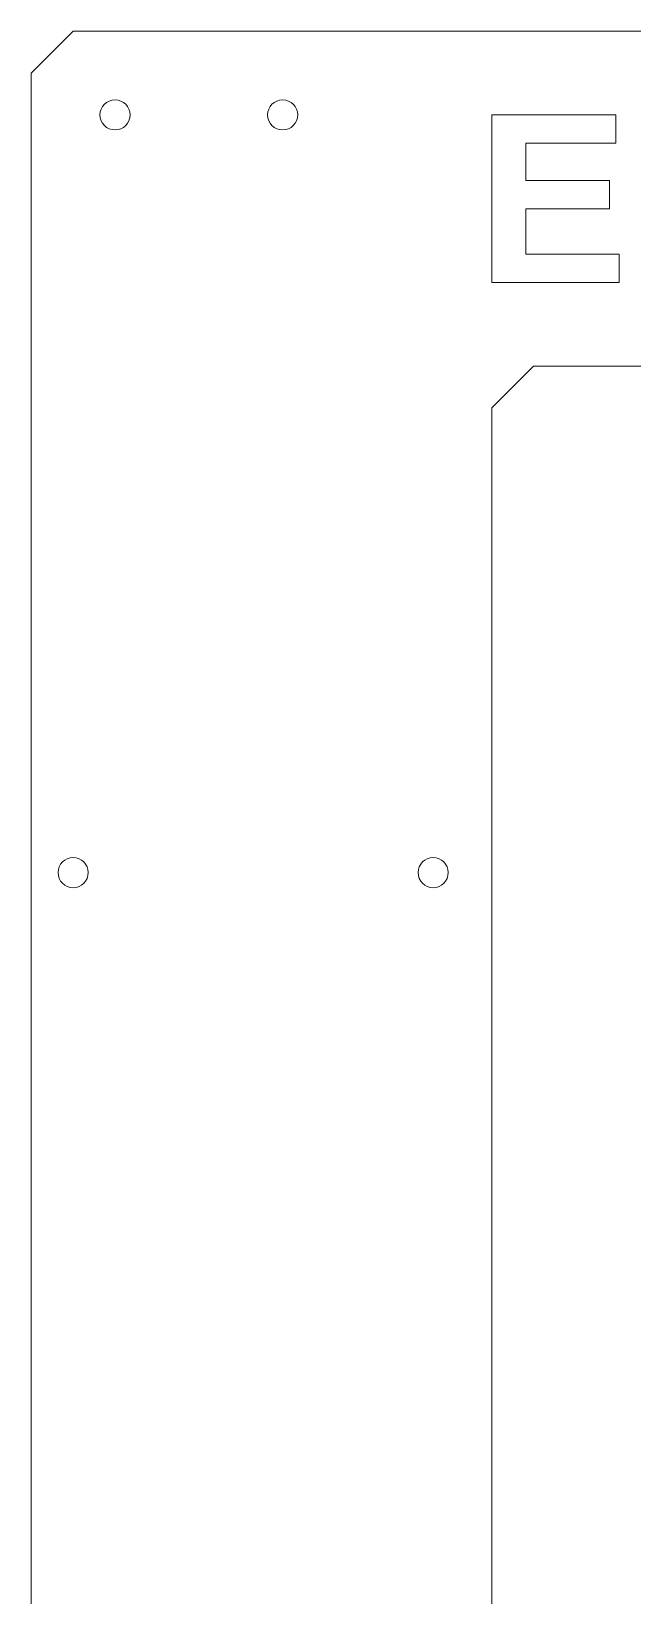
# Model space of a CAD drawing. Header units: millimetres. Extents: x -185 to 185, y -185 to 185.
# Drawn here: x -185 to -113.2, y -1.9 to 185 of the extents above; entities that cross this region are included whole.
import ezdxf

# ---------------------------------------------------------------- set-up
doc = ezdxf.new("R2010")
doc.units = ezdxf.units.MM
doc.header["$MEASUREMENT"] = 0
doc.layers.add('Layer 1', color=7, linetype='Continuous')

msp = doc.modelspace()

# ---------------------------------------------------------------- linework, layer by layer
at = {"layer": 'Layer 1', "color": 250, "lineweight": 20}
for points, knots in [([(180.0001, 185.0001), (180.0001, 185.0001), (185.0001, 180.0001), (185.0001, 180.0001), (185.0001, 180.0001), (185.0001, 180.0001), (185.0001, -180.0003), (185.0001, -180.0003), (185.0001, -180.0003), (185.0001, -180.0003), (180.0001, -185), (180.0001, -185), (180.0001, -185), (180.0001, -185), (160.0001, -185), (160.0001, -185), (160.0001, -185), (160.0001, -185), (158.0002, -182.9999), (158.0002, -182.9999), (158.0002, -182.9999), (158.0002, -182.9999), (-157.9998, -182.9999), (-157.9998, -182.9999), (-157.9998, -182.9999), (-157.9998, -182.9999), (-160.0002, -185), (-160.0002, -185), (-160.0002, -185), (-160.0002, -185), (-180.0002, -185), (-180.0002, -185), (-180.0002, -185), (-180.0002, -185), (-185, -180.1916), (-185, -180.1916), (-185, -180.1916), (-185, -180.1916), (-185, 180.0001), (-185, 180.0001), (-185, 180.0001), (-185, 180.0001), (-180.0002, 185.0001), (-180.0002, 185.0001), (-180.0002, 185.0001), (-180.0002, 185.0001), (180.0001, 185.0001), (180.0001, 185.0001)], [0, 0, 0, 0, 0.07692308, 0.07692308, 0.07692308, 0.07692308, 0.15384615, 0.15384615, 0.15384615, 0.15384615, 0.23076923, 0.23076923, 0.23076923, 0.23076923, 0.30769231, 0.30769231, 0.30769231, 0.30769231, 0.38461538, 0.38461538, 0.38461538, 0.38461538, 0.46153846, 0.46153846, 0.46153846, 0.46153846, 0.53846154, 0.53846154, 0.53846154, 0.53846154, 0.61538462, 0.61538462, 0.61538462, 0.61538462, 0.69230769, 0.69230769, 0.69230769, 0.69230769, 0.76923077, 0.76923077, 0.76923077, 0.76923077, 0.84615385, 0.84615385, 0.84615385, 0.84615385, 1, 1, 1, 1]), ([(-174.9955, 176.8137), (-174.0015, 176.8137), (-173.1955, 176.0079), (-173.1955, 175.0137), (-173.1955, 175.0137), (-173.1955, 174.0196), (-174.0015, 173.2138), (-174.9955, 173.2138), (-174.9955, 173.2138), (-175.9896, 173.2138), (-176.7956, 174.0196), (-176.7956, 175.0137), (-176.7956, 175.0137), (-176.7956, 176.0079), (-175.9896, 176.8137), (-174.9955, 176.8137)], [0, 0, 0, 0, 0.2, 0.2, 0.2, 0.2, 0.4, 0.4, 0.4, 0.4, 0.6, 0.6, 0.6, 0.6, 1, 1, 1, 1]), ([(-154.9771, 176.8137), (-153.9829, 176.8137), (-153.1772, 176.0079), (-153.1772, 175.0137), (-153.1772, 175.0137), (-153.1772, 174.0196), (-153.9829, 173.2138), (-154.9771, 173.2138), (-154.9771, 173.2138), (-155.9713, 173.2138), (-156.7772, 174.0196), (-156.7772, 175.0137), (-156.7772, 175.0137), (-156.7772, 176.0079), (-155.9713, 176.8137), (-154.9771, 176.8137)], [0, 0, 0, 0, 0.2, 0.2, 0.2, 0.2, 0.4, 0.4, 0.4, 0.4, 0.6, 0.6, 0.6, 0.6, 1, 1, 1, 1]), ([(-129.9999, 155.0002), (-129.9999, 155.0002), (-129.9999, 175.0004), (-129.9999, 175.0004), (-129.9999, 175.0004), (-129.9999, 175.0004), (-115.1952, 175.0004), (-115.1952, 175.0004), (-115.1952, 175.0004), (-115.1952, 175.0004), (-115.1952, 171.6203), (-115.1952, 171.6203), (-115.1952, 171.6203), (-115.1952, 171.6203), (-125.9495, 171.6203), (-125.9495, 171.6203), (-125.9495, 171.6203), (-125.9495, 171.6203), (-125.9495, 167.1789), (-125.9495, 167.1789), (-125.9495, 167.1789), (-125.9495, 167.1789), (-115.9494, 167.1789), (-115.9494, 167.1789), (-115.9494, 167.1789), (-115.9494, 167.1789), (-115.9494, 163.799), (-115.9494, 163.799), (-115.9494, 163.799), (-115.9494, 163.799), (-125.9495, 163.799), (-125.9495, 163.799), (-125.9495, 163.799), (-125.9495, 163.799), (-125.9495, 158.38), (-125.9495, 158.38), (-125.9495, 158.38), (-125.9495, 158.38), (-114.8043, 158.38), (-114.8043, 158.38), (-114.8043, 158.38), (-114.8043, 158.38), (-114.8043, 155.0002), (-114.8043, 155.0002), (-114.8043, 155.0002), (-114.8043, 155.0002), (-129.9999, 155.0002), (-129.9999, 155.0002)], [0, 0, 0, 0, 0.07692308, 0.07692308, 0.07692308, 0.07692308, 0.15384615, 0.15384615, 0.15384615, 0.15384615, 0.23076923, 0.23076923, 0.23076923, 0.23076923, 0.30769231, 0.30769231, 0.30769231, 0.30769231, 0.38461538, 0.38461538, 0.38461538, 0.38461538, 0.46153846, 0.46153846, 0.46153846, 0.46153846, 0.53846154, 0.53846154, 0.53846154, 0.53846154, 0.61538462, 0.61538462, 0.61538462, 0.61538462, 0.69230769, 0.69230769, 0.69230769, 0.69230769, 0.76923077, 0.76923077, 0.76923077, 0.76923077, 0.84615385, 0.84615385, 0.84615385, 0.84615385, 1, 1, 1, 1]), ([(-125, 145), (-125, 145), (125, 145), (125, 145), (125, 145), (125, 145), (129.9998, 140.0001), (129.9998, 140.0001), (129.9998, 140.0001), (129.9998, 140.0001), (129.9998, -140), (129.9998, -140), (129.9998, -140), (129.9998, -140), (125, -144.9999), (125, -144.9999), (125, -144.9999), (125, -144.9999), (104.9999, -144.9999), (104.9999, -144.9999), (104.9999, -144.9999), (104.9999, -144.9999), (95.0001, -144.9999), (95.0001, -144.9999), (95.0001, -144.9999), (95.0001, -144.9999), (90.0001, -149.9999), (90.0001, -149.9999), (90.0001, -149.9999), (90.0001, -149.9999), (90.0001, -151), (90.0001, -151), (90.0001, -151), (90.0001, -151), (90.0001, -165.0657), (90.0001, -165.0657), (90.0001, -165.0657), (89.9775, -168.0028), (88.0708, -170.0088), (84.9999, -170.0088), (84.9999, -170.0088), (81.9236, -170.0088), (80.138, -167.905), (79.9999, -165.0657), (79.9999, -165.0657), (79.9999, -165.0657), (79.9999, -151), (79.9999, -151), (79.9999, -151), (79.9999, -151), (79.9999, -149.9999), (79.9999, -149.9999), (79.9999, -149.9999), (79.9999, -149.9999), (75.0001, -144.9999), (75.0001, -144.9999), (75.0001, -144.9999), (75.0001, -144.9999), (30, -144.9999), (30, -144.9999), (30, -144.9999), (30, -144.9999), (5, -170), (5, -170), (5, -170), (5, -170), (-5.0002, -170), (-5.0002, -170), (-5.0002, -170), (-5.0002, -170), (-30.0001, -144.9999), (-30.0001, -144.9999), (-30.0001, -144.9999), (-30.0001, -144.9999), (-75.0001, -144.9999), (-75.0001, -144.9999), (-75.0001, -144.9999), (-75.0001, -144.9999), (-80, -149.9999), (-80, -149.9999), (-80, -149.9999), (-80, -149.9999), (-80, -151), (-80, -151), (-80, -151), (-80, -151), (-80, -165.0657), (-80, -165.0657), (-80, -165.0657), (-80.0717, -168.1018), (-81.9297, -170.0088), (-85, -170.0088), (-85, -170.0088), (-88.077, -170.0088), (-89.9277, -168.1039), (-90.0002, -165.0657), (-90.0002, -165.0657), (-90.0002, -165.0657), (-90.0002, -151), (-90.0002, -151), (-90.0002, -151), (-90.0002, -151), (-90.0002, -149.9999), (-90.0002, -149.9999), (-90.0002, -149.9999), (-90.0002, -149.9999), (-95.0002, -144.9999), (-95.0002, -144.9999), (-95.0002, -144.9999), (-95.0002, -144.9999), (-105, -144.9999), (-105, -144.9999), (-105, -144.9999), (-105, -144.9999), (-125, -144.9999), (-125, -144.9999), (-125, -144.9999), (-125, -144.9999), (-129.9999, -140), (-129.9999, -140), (-129.9999, -140), (-129.9999, -140), (-129.9999, 140.0001), (-129.9999, 140.0001), (-129.9999, 140.0001), (-129.9999, 140.0001), (-125, 145), (-125, 145)], [0, 0, 0, 0, 0.03030303, 0.03030303, 0.03030303, 0.03030303, 0.06060606, 0.06060606, 0.06060606, 0.06060606, 0.09090909, 0.09090909, 0.09090909, 0.09090909, 0.12121212, 0.12121212, 0.12121212, 0.12121212, 0.15151515, 0.15151515, 0.15151515, 0.15151515, 0.18181818, 0.18181818, 0.18181818, 0.18181818, 0.21212121, 0.21212121, 0.21212121, 0.21212121, 0.24242424, 0.24242424, 0.24242424, 0.24242424, 0.27272727, 0.27272727, 0.27272727, 0.27272727, 0.3030303, 0.3030303, 0.3030303, 0.3030303, 0.33333333, 0.33333333, 0.33333333, 0.33333333, 0.36363636, 0.36363636, 0.36363636, 0.36363636, 0.39393939, 0.39393939, 0.39393939, 0.39393939, 0.42424242, 0.42424242, 0.42424242, 0.42424242, 0.45454545, 0.45454545, 0.45454545, 0.45454545, 0.48484848, 0.48484848, 0.48484848, 0.48484848, 0.51515152, 0.51515152, 0.51515152, 0.51515152, 0.54545455, 0.54545455, 0.54545455, 0.54545455, 0.57575758, 0.57575758, 0.57575758, 0.57575758, 0.60606061, 0.60606061, 0.60606061, 0.60606061, 0.63636364, 0.63636364, 0.63636364, 0.63636364, 0.66666667, 0.66666667, 0.66666667, 0.66666667, 0.6969697, 0.6969697, 0.6969697, 0.6969697, 0.72727273, 0.72727273, 0.72727273, 0.72727273, 0.75757576, 0.75757576, 0.75757576, 0.75757576, 0.78787879, 0.78787879, 0.78787879, 0.78787879, 0.81818182, 0.81818182, 0.81818182, 0.81818182, 0.84848485, 0.84848485, 0.84848485, 0.84848485, 0.87878788, 0.87878788, 0.87878788, 0.87878788, 0.90909091, 0.90909091, 0.90909091, 0.90909091, 0.93939394, 0.93939394, 0.93939394, 0.93939394, 1, 1, 1, 1]), ([(-179.9999, 86.2998), (-179.0059, 86.2998), (-178.2, 85.4941), (-178.2, 84.5001), (-178.2, 84.5001), (-178.2, 83.5059), (-179.0059, 82.6999), (-180, 82.7003), (-180, 82.7003), (-180.994, 82.7003), (-181.8, 83.5059), (-181.8, 84.5002), (-181.8, 84.5002), (-181.8, 85.4941), (-180.994, 86.3), (-179.9999, 86.2998)], [0, 0, 0, 0, 0.2, 0.2, 0.2, 0.2, 0.4, 0.4, 0.4, 0.4, 0.6, 0.6, 0.6, 0.6, 1, 1, 1, 1]), ([(-136.9999, 86.2998), (-136.0058, 86.2998), (-135.2001, 85.4941), (-135.2001, 84.5001), (-135.2001, 84.5001), (-135.2001, 83.5059), (-136.0058, 82.6999), (-137, 82.7003), (-137, 82.7003), (-137.994, 82.7003), (-138.8001, 83.5059), (-138.7999, 84.5002), (-138.7999, 84.5002), (-138.7999, 85.4941), (-137.994, 86.3), (-136.9999, 86.2998)], [0, 0, 0, 0, 0.2, 0.2, 0.2, 0.2, 0.4, 0.4, 0.4, 0.4, 0.6, 0.6, 0.6, 0.6, 1, 1, 1, 1])]:
    msp.add_open_spline(points, degree=3, knots=knots, dxfattribs=at)

doc.saveas('drawing.dxf')
